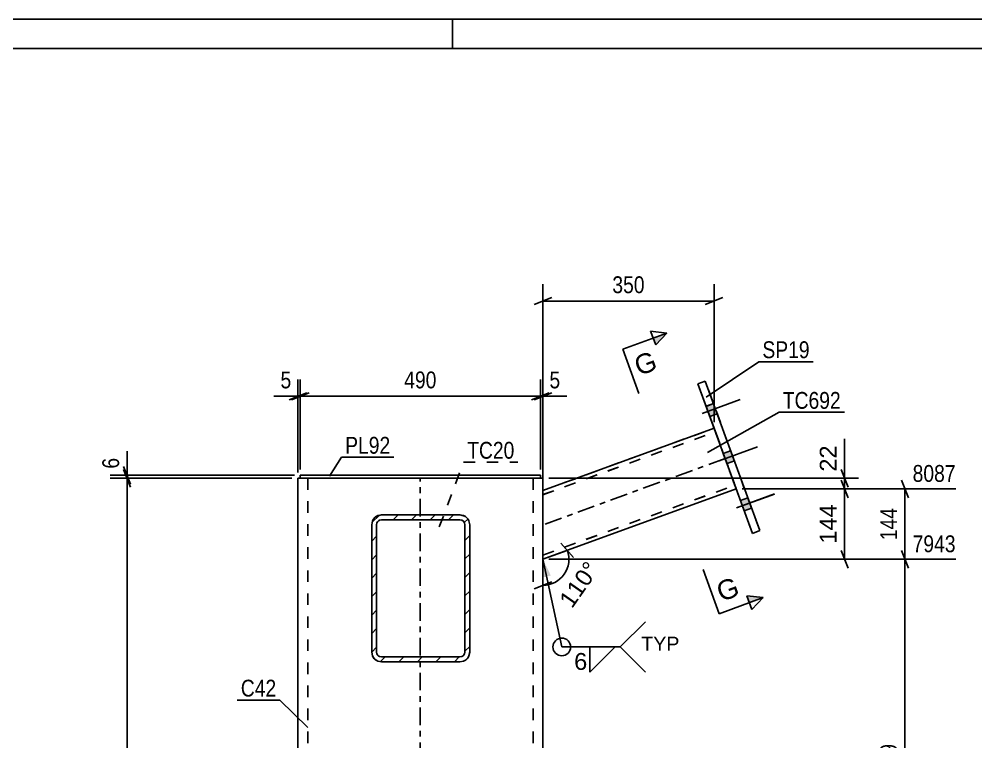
# Model space of a CAD drawing. Header units: millimetres. Extents: x -162 to 432, y -197 to 223.
# Drawn here: x 148.4 to 311.1, y 100.1 to 223.1 of the extents above; entities that cross this region are included whole.
import ezdxf

# ---------------------------------------------------------------- set-up
doc = ezdxf.new("R2010")
doc.units = ezdxf.units.MM
doc.linetypes.add('DXK_LINE_DOT2', pattern=[3.9198, 1.9599, -1.9599])
doc.linetypes.add('DXK_LINE_DOT3', pattern=[5.9187, 2.979, -0.9799, 0.9799, -0.9799])
doc.styles.add('Arial', font='ARIAL.TTF', dxfattribs={"height": 0.2})
doc.styles.add('Arial Narrow', font='ARIALN.TTF', dxfattribs={"height": 0.2})

# ---------------------------------------------------------------- blocks, each defined once
blk = doc.blocks.new('Unknown-284927994-1134')
at = {"color": 5, "linetype": 'Continuous'}
for p, q in [((432.12, 223.11), (-161.88, 223.11)), ((222.12, 218.11), (222.12, 223.11)), ((427.12, 218.11), (-156.88, 218.11))]:
    blk.add_line(p, q, dxfattribs=at)
blk = doc.blocks.new('Part-284927994-2520 - 2496')
at = {"linetype": 'Continuous'}
h = blk.add_hatch(dxfattribs=at)
h.set_pattern_fill('', scale=0.7, style=0, pattern_type=0)
h.set_pattern_definition([(45, (208.3834, 115.4237), (-1.57154, 1.57154), [])])
h.paths.add_polyline_path([(208.38, 137.09), (208.38, 115.42), (208.51, 114.79), (208.87, 114.25), (209.41, 113.88), (210.05, 113.76), (223.38, 113.76), (224.02, 113.88), (224.56, 114.25), (224.92, 114.79), (225.05, 115.42), (225.05, 137.09), (224.92, 137.73), (224.56, 138.27), (224.02, 138.63), (223.38, 138.76), (210.05, 138.76), (209.41, 138.63), (208.87, 138.27), (208.51, 137.73)])
h.paths.add_polyline_path([(209.46, 137.68), (209.73, 137.86), (210.05, 137.92), (223.38, 137.92), (223.7, 137.86), (223.97, 137.68), (224.15, 137.41), (224.22, 137.09), (224.22, 115.42), (224.15, 115.1), (223.97, 114.83), (223.7, 114.65), (223.38, 114.59), (210.05, 114.59), (209.73, 114.65), (209.46, 114.83), (209.28, 115.1), (209.22, 115.42), (209.22, 137.09), (209.28, 137.41)])
at = {"color": 2, "linetype": 'Continuous'}
for p, q in [((210.05, 138.76), (209.41, 138.63)), ((210.05, 138.76), (223.38, 138.76)), ((224.02, 138.63), (223.38, 138.76)), ((208.51, 137.73), (208.38, 137.09)), ((208.38, 115.42), (208.38, 137.09)), ((209.22, 137.09), (209.28, 137.41)), ((209.22, 115.42), (209.22, 137.09)), ((210.05, 137.92), (209.73, 137.86)), ((209.73, 137.86), (210.05, 137.92)), ((210.05, 137.92), (210.05, 137.92)), ((210.05, 137.92), (223.38, 137.92)), ((210.05, 137.92), (223.38, 137.92)), ((223.38, 137.92), (223.38, 137.92)), ((223.7, 137.86), (223.38, 137.92)), ((223.38, 137.92), (223.7, 137.86)), ((224.15, 137.41), (224.22, 137.09)), ((224.22, 115.42), (224.22, 137.09)), ((225.05, 137.09), (224.92, 137.73)), ((225.05, 115.42), (225.05, 137.09)), ((208.38, 115.42), (208.51, 114.79)), ((209.28, 115.1), (209.22, 115.42)), ((210.05, 114.59), (209.73, 114.65)), ((210.05, 114.59), (223.38, 114.59)), ((223.7, 114.65), (223.38, 114.59)), ((224.22, 115.42), (224.15, 115.1)), ((224.92, 114.79), (225.05, 115.42)), ((210.05, 113.75), (209.41, 113.88)), ((209.41, 113.88), (210.05, 113.76)), ((210.05, 113.75), (210.05, 113.76)), ((210.05, 113.76), (223.38, 113.76)), ((210.05, 113.75), (223.38, 113.75)), ((224.02, 113.88), (223.38, 113.75)), ((223.38, 113.76), (224.02, 113.88)), ((223.38, 113.75), (223.38, 113.76))]:
    blk.add_line(p, q, dxfattribs=at)
at = {"color": 7, "linetype": 'DXK_LINE_DOT2'}
for p, q in [((209.41, 138.63), (210.05, 138.75)), ((210.05, 138.75), (210.05, 138.76)), ((210.05, 138.75), (223.38, 138.75)), ((223.38, 138.75), (223.38, 138.76)), ((223.38, 138.75), (224.02, 138.63)), ((208.38, 137.09), (208.51, 137.73)), ((208.38, 137.09), (208.38, 115.42)), ((209.28, 137.41), (209.22, 137.09)), ((209.22, 137.09), (209.22, 137.09)), ((209.22, 115.42), (209.22, 137.09)), ((209.28, 137.41), (209.28, 137.41)), ((224.15, 137.41), (224.15, 137.41)), ((224.22, 137.09), (224.15, 137.41)), ((224.22, 137.09), (224.22, 137.09)), ((224.22, 115.42), (224.22, 137.09)), ((224.92, 137.73), (225.05, 137.09)), ((225.05, 137.09), (225.05, 115.42)), ((208.51, 114.78), (208.38, 115.42)), ((208.51, 114.78), (208.51, 114.79)), ((209.22, 115.42), (209.22, 115.42)), ((209.22, 115.42), (209.28, 115.1)), ((209.73, 114.65), (210.05, 114.59)), ((210.05, 114.59), (210.05, 114.59)), ((210.05, 114.59), (223.38, 114.59)), ((223.38, 114.59), (223.7, 114.65)), ((223.38, 114.59), (223.38, 114.59)), ((224.15, 115.1), (224.22, 115.42)), ((224.22, 115.42), (224.22, 115.42)), ((225.05, 115.42), (224.92, 114.78)), ((224.92, 114.78), (224.92, 114.79)), ((225.05, 115.42), (225.05, 115.42))]:
    blk.add_line(p, q, dxfattribs=at)
at = {"color": 7, "linetype": 'DXK_LINE_DOT3'}
blk.add_line((216.72, 126.25), (216.72, 126.26), dxfattribs=at)
at = {"color": 7, "linetype": 'DXK_LINE_DOT2'}
for centre, radius, start, end in [((210.05, 137.09), 1.67, 112.5, 157.5), ((223.38, 137.09), 1.67, 22.5, 67.5), ((210.05, 115.42), 0.833, 202.5, 247.5), ((223.38, 115.42), 0.833, 292.5, 337.5)]:
    blk.add_arc(centre, radius, start, end, dxfattribs=at)
at = {"color": 2, "linetype": 'Continuous'}
for centre, radius, start, end in [((210.05, 137.09), 1.67, 112.5, 157.5), ((223.38, 137.09), 1.67, 22.5, 67.5), ((210.05, 137.09), 0.833, 112.5, 157.5), ((210.05, 137.09), 0.833, 112.5, 157.5), ((223.38, 137.09), 0.833, 22.5, 67.5), ((223.38, 137.09), 0.833, 22.5, 67.5), ((210.05, 115.42), 1.67, 202.5, 247.5), ((210.05, 115.42), 1.67, 202.5, 247.5), ((210.05, 115.42), 0.833, 202.5, 247.5), ((223.38, 115.42), 0.833, 292.5, 337.5), ((223.38, 115.42), 1.67, 292.5, 337.5), ((223.38, 115.42), 1.67, 292.5, 337.5)]:
    blk.add_arc(centre, radius, start, end, dxfattribs=at)
blk = doc.blocks.new('Part-284927994-2545 - 2496')
at = {"linetype": 'Continuous'}
blk.add_hatch(color=2, dxfattribs=at).paths.add_polyline_path([(195.82, 29.23), (195.02, 30.63), (196.62, 30.63)])
at = {"color": 2, "linetype": 'Continuous'}
for p, q in [((195.82, 145), (195.82, 97.08)), ((195.82, 145), (196.07, 145)), ((196.07, 145), (196.24, 145)), ((197.63, 145), (197.88, 145)), ((197.88, 145), (199.15, 145)), ((199.15, 145), (234.15, 145)), ((234.15, 145), (235.43, 145)), ((235.67, 145), (235.43, 145)), ((237.23, 145), (237.07, 145)), ((237.23, 145), (237.49, 145)), ((237.49, 145), (237.49, 97.08)), ((195.82, 96.08), (195.82, 30.17)), ((237.49, 96.08), (237.49, 30.17)), ((195.82, 29.23), (195.02, 30.63)), ((195.02, 30.63), (196.62, 30.63)), ((196.62, 30.63), (195.82, 29.23)), ((195.82, 29.17), (195.82, 12.5)), ((237.49, 29.17), (237.49, 12.5))]:
    blk.add_line(p, q, dxfattribs=at)
at = {"color": 7, "linetype": 'DXK_LINE_DOT2'}
for p, q in [((196.07, 144.99), (195.82, 144.99)), ((196.8, 144.99), (196.07, 144.99)), ((196.24, 145), (196.8, 145)), ((196.8, 145), (197.63, 145)), ((197.88, 144.99), (196.8, 144.99)), ((197.49, 145), (197.49, 97.08)), ((197.61, 145), (197.49, 145)), ((197.49, 144.99), (197.61, 144.99)), ((197.98, 145), (197.61, 145)), ((197.61, 144.99), (197.98, 144.99)), ((199.15, 144.99), (197.88, 144.99)), ((198.52, 145), (197.98, 145)), ((197.98, 144.99), (198.52, 144.99)), ((199.15, 145), (198.52, 145)), ((198.52, 144.99), (199.15, 144.99)), ((199.15, 145), (234.15, 145)), ((199.15, 144.99), (234.15, 144.99)), ((199.15, 144.99), (234.15, 144.99)), ((234.79, 145), (234.15, 145)), ((234.15, 144.99), (234.79, 144.99)), ((235.43, 144.99), (234.15, 144.99)), ((235.33, 145), (234.79, 145)), ((234.79, 144.99), (235.33, 144.99)), ((235.69, 145), (235.33, 145)), ((235.33, 144.99), (235.69, 144.99)), ((236.51, 144.99), (235.43, 144.99)), ((236.51, 145), (235.67, 145)), ((235.82, 145), (235.69, 145)), ((235.69, 144.99), (235.82, 144.99)), ((235.82, 145), (235.82, 97.08)), ((237.07, 145), (236.51, 145)), ((237.23, 144.99), (236.51, 144.99)), ((237.49, 144.99), (237.23, 144.99)), ((197.49, 96.08), (197.49, 30.17)), ((235.82, 96.08), (235.82, 30.17)), ((197.49, 29.17), (197.49, -0.01)), ((235.82, 29.17), (235.82, -0.01)), ((195.82, 12.5), (195.82, -0.01)), ((237.49, 12.5), (237.49, -0.01)), ((199.15, 0), (197.88, 0)), ((199.15, 0), (234.15, 0)), ((235.43, 0), (234.15, 0)), ((195.82, -0.01), (195.82, 0)), ((196.07, 0), (195.82, 0)), ((195.82, -0.01), (196.07, -0.01)), ((196.8, 0), (196.07, 0)), ((196.07, -0.01), (196.8, -0.01)), ((197.88, 0), (196.8, 0)), ((196.8, -0.01), (197.88, -0.01)), ((197.49, -0.01), (197.49, 0)), ((197.49, 0), (197.61, 0)), ((197.61, -0.01), (197.49, -0.01)), ((197.61, 0), (197.98, 0)), ((197.98, -0.01), (197.61, -0.01)), ((197.88, -0.01), (199.15, -0.01)), ((197.98, 0), (198.52, 0)), ((198.52, -0.01), (197.98, -0.01)), ((198.52, 0), (199.15, 0)), ((199.15, -0.01), (198.52, -0.01)), ((199.15, 0), (234.15, 0)), ((199.15, -0.01), (234.15, -0.01)), ((199.15, -0.01), (234.15, -0.01)), ((234.15, 0), (234.79, 0)), ((234.79, -0.01), (234.15, -0.01)), ((234.15, -0.01), (235.43, -0.01)), ((234.79, 0), (235.33, 0)), ((235.33, -0.01), (234.79, -0.01)), ((235.33, 0), (235.69, 0)), ((235.69, -0.01), (235.33, -0.01)), ((236.51, 0), (235.43, 0)), ((235.43, -0.01), (236.51, -0.01)), ((235.69, 0), (235.82, 0)), ((235.82, -0.01), (235.69, -0.01)), ((235.82, -0.01), (235.82, 0)), ((237.23, 0), (236.51, 0)), ((236.51, -0.01), (237.23, -0.01)), ((237.49, 0), (237.23, 0)), ((237.23, -0.01), (237.49, -0.01)), ((237.49, -0.01), (237.49, 0))]:
    blk.add_line(p, q, dxfattribs=at)
at = {"color": 7, "linetype": 'DXK_LINE_DOT3'}
for p, q in [((216.65, 97.08), (216.65, 145)), ((216.65, 30.17), (216.65, 96.08)), ((216.65, 0), (216.65, 29.17))]:
    blk.add_line(p, q, dxfattribs=at)
at = {"color": 2, "linetype": 'Continuous'}
blk.add_circle((195.82, 30.13), 1, dxfattribs=at)
blk = doc.blocks.new('Part-284927994-2532 - 2496')
at = {"color": 2, "linetype": 'Continuous'}
for p, q in [((237.07, 145.5), (196.24, 145.5)), ((196.24, 145), (196.24, 145.5)), ((196.24, 145), (197.63, 145)), ((237.07, 145), (235.67, 145)), ((237.07, 145), (237.07, 145.5))]:
    blk.add_line(p, q, dxfattribs=at)
at = {"color": 7, "linetype": 'DXK_LINE_DOT2'}
for p, q in [((196.24, 145.49), (237.07, 145.49)), ((196.24, 144.99), (196.24, 145)), ((196.24, 144.99), (196.24, 145)), ((237.07, 144.99), (196.24, 144.99)), ((235.67, 145), (197.63, 145)), ((237.07, 144.99), (237.07, 145)), ((237.07, 145), (237.07, 144.99))]:
    blk.add_line(p, q, dxfattribs=at)
blk = doc.blocks.new('Part-284927994-2563 - 2496')
at = {"color": 2, "linetype": 'Continuous'}
for p, q in [((265.12, 161.53), (263.86, 161.07)), ((274.38, 136.08), (265.12, 161.53)), ((263.86, 161.07), (273.13, 135.62)), ((263.86, 161.07), (263.86, 161.07)), ((263.86, 161.07), (263.87, 161.07)), ((263.86, 161.07), (266.61, 153.52)), ((270.38, 143.18), (273.13, 135.62)), ((273.13, 135.62), (274.38, 136.08)), ((274.38, 136.08), (273.13, 135.62)), ((273.13, 135.62), (273.13, 135.62)), ((274.38, 136.08), (274.38, 136.08)), ((274.38, 136.08), (274.38, 136.08))]:
    blk.add_line(p, q, dxfattribs=at)
at = {"color": 7, "linetype": 'DXK_LINE_DOT2'}
for p, q in [((263.87, 161.07), (265.12, 161.53)), ((265.12, 161.53), (265.12, 161.53)), ((274.38, 136.08), (265.12, 161.53)), ((266.61, 153.52), (270.38, 143.18))]:
    blk.add_line(p, q, dxfattribs=at)
blk = doc.blocks.new('Part-284927994-2649 - 2496')
at = {"color": 7, "linetype": 'DXK_LINE_DOT2'}
for p, q in [((210.05, 138.75), (209.41, 138.62)), ((210.05, 138.75), (223.38, 138.75)), ((210.05, 138.74), (210.05, 138.75)), ((223.38, 138.75), (223.38, 138.74)), ((224.02, 138.62), (223.38, 138.75)), ((208.51, 137.72), (208.38, 137.08)), ((208.38, 137.08), (208.38, 115.41)), ((209.22, 137.08), (209.28, 137.4)), ((209.22, 137.08), (209.22, 137.08)), ((209.22, 115.41), (209.22, 137.08)), ((209.28, 137.4), (209.28, 137.4)), ((209.73, 137.85), (210.05, 137.91)), ((210.05, 137.91), (210.05, 137.91)), ((210.05, 137.91), (223.38, 137.91)), ((223.38, 137.91), (223.38, 137.91)), ((223.38, 137.91), (223.7, 137.85)), ((224.15, 137.4), (224.15, 137.4)), ((224.15, 137.4), (224.22, 137.08)), ((224.22, 137.08), (224.22, 137.08)), ((224.22, 115.41), (224.22, 137.08)), ((225.05, 137.08), (224.92, 137.72)), ((225.05, 137.08), (225.05, 115.41)), ((208.38, 115.41), (208.51, 114.78)), ((208.51, 114.77), (208.51, 114.78)), ((209.22, 115.41), (209.22, 115.41)), ((209.28, 115.09), (209.22, 115.41)), ((210.05, 114.58), (209.73, 114.64)), ((210.05, 114.58), (210.05, 114.58)), ((210.05, 114.58), (223.38, 114.58)), ((223.7, 114.64), (223.38, 114.58)), ((223.38, 114.58), (223.38, 114.58)), ((224.22, 115.41), (224.15, 115.09)), ((224.22, 115.41), (224.22, 115.41)), ((224.92, 114.78), (225.05, 115.41)), ((224.92, 114.77), (224.92, 114.78)), ((209.41, 113.87), (210.05, 113.75)), ((210.05, 113.75), (223.38, 113.75)), ((210.05, 113.74), (210.05, 113.75)), ((223.38, 113.75), (224.02, 113.87)), ((223.38, 113.74), (223.38, 113.75))]:
    blk.add_line(p, q, dxfattribs=at)
at = {"color": 7, "linetype": 'DXK_LINE_DOT3'}
blk.add_line((216.72, 126.24), (216.72, 126.25), dxfattribs=at)
at = {"color": 7, "linetype": 'DXK_LINE_DOT2'}
for centre, radius, start, end in [((210.05, 137.08), 1.67, 112.5, 157.5), ((223.38, 137.08), 1.67, 22.5, 67.5), ((210.05, 137.08), 0.833, 112.5, 157.5), ((223.38, 137.08), 0.833, 22.5, 67.5), ((210.05, 115.41), 1.67, 202.5, 247.5), ((210.05, 115.41), 0.833, 202.5, 247.5), ((223.38, 115.41), 0.833, 292.5, 337.5), ((223.38, 115.41), 1.67, 292.5, 337.5)]:
    blk.add_arc(centre, radius, start, end, dxfattribs=at)
blk = doc.blocks.new('Bolt-284927994-2598 - 2496')
at = {"linetype": 'Continuous'}
for points in [[(265.26, 157.23), (265.89, 155.51), (267.14, 155.97), (266.51, 157.69)], [(265.26, 157.24), (265.89, 155.51), (267.14, 155.97), (266.51, 157.69)], [(265.26, 157.24), (265.89, 155.51), (267.14, 155.97), (266.51, 157.69)], [(268.18, 149.21), (268.81, 147.49), (270.06, 147.94), (269.43, 149.67)], [(268.18, 149.21), (268.81, 147.48), (270.06, 147.94), (269.43, 149.66)], [(271.1, 141.18), (271.73, 139.46), (272.98, 139.91), (272.36, 141.64)], [(271.1, 141.18), (271.73, 139.46), (272.98, 139.92), (272.36, 141.64)], [(271.1, 141.18), (271.73, 139.46), (272.98, 139.92), (272.36, 141.64)]]:
    blk.add_hatch(color=1, dxfattribs=at).paths.add_polyline_path(points)
at = {"color": 1, "linetype": 'Continuous'}
for p, q in [((264.56, 156), (271.06, 158.37)), ((264.56, 156), (271.06, 158.37)), ((264.56, 156), (271.06, 158.37)), ((265.26, 157.23), (266.51, 157.69)), ((265.26, 157.24), (266.51, 157.69)), ((265.26, 157.24), (266.51, 157.69)), ((265.89, 155.51), (267.14, 155.97)), ((265.89, 155.51), (267.14, 155.97)), ((265.89, 155.51), (267.14, 155.97)), ((267.48, 147.98), (273.98, 150.34)), ((267.48, 147.98), (273.98, 150.34)), ((268.18, 149.21), (269.43, 149.67)), ((268.18, 149.21), (269.43, 149.66)), ((268.81, 147.48), (270.06, 147.94)), ((268.81, 147.49), (270.06, 147.94)), ((270.4, 139.95), (276.9, 142.32)), ((270.4, 139.95), (276.9, 142.32)), ((270.4, 139.95), (276.9, 142.31)), ((271.1, 141.18), (272.36, 141.64)), ((271.1, 141.18), (272.36, 141.64)), ((271.1, 141.18), (272.36, 141.64)), ((271.73, 139.46), (272.98, 139.92)), ((271.73, 139.46), (272.98, 139.92)), ((271.73, 139.46), (272.98, 139.91))]:
    blk.add_line(p, q, dxfattribs=at)
blk = doc.blocks.new('Part-284927994-2634 - 2496')
at = {"color": 2, "linetype": 'Continuous'}
for p, q in [((266.61, 153.52), (237.49, 142.91)), ((237.49, 131.21), (270.38, 143.18)), ((237.49, 131.21), (270.38, 143.18))]:
    blk.add_line(p, q, dxfattribs=at)
at = {"color": 7, "linetype": 'DXK_LINE_DOT2'}
for p, q in [((237.49, 142.91), (266.61, 153.51)), ((266.61, 153.51), (266.61, 153.52)), ((266.61, 153.52), (266.65, 153.42)), ((266.65, 153.42), (266.61, 153.51)), ((266.65, 153.42), (266.75, 153.15)), ((266.75, 153.15), (266.65, 153.42)), ((266.75, 153.15), (266.9, 152.74)), ((266.84, 152.89), (266.75, 153.15)), ((237.49, 142.21), (266.84, 152.89)), ((237.49, 142.2), (266.84, 152.89)), ((266.84, 152.89), (270.09, 143.95)), ((266.84, 152.89), (266.84, 152.89)), ((266.86, 152.84), (266.84, 152.89)), ((266.84, 152.89), (266.86, 152.84)), ((266.98, 152.5), (266.86, 152.84)), ((266.86, 152.84), (266.91, 152.7)), ((266.9, 152.74), (270.09, 143.95)), ((266.91, 152.7), (266.98, 152.5)), ((269.92, 144.43), (266.98, 152.5)), ((266.98, 152.5), (270.01, 144.19)), ((237.49, 131.92), (270.15, 143.81)), ((237.49, 131.92), (270.15, 143.8)), ((269.92, 144.43), (269.92, 144.43)), ((269.92, 144.43), (270.13, 143.85)), ((270.08, 143.99), (270.01, 144.19)), ((270.13, 143.85), (270.08, 143.99)), ((270.09, 143.95), (270.24, 143.55)), ((270.24, 143.54), (270.09, 143.95)), ((270.13, 143.85), (270.15, 143.8)), ((270.15, 143.81), (270.13, 143.85)), ((270.15, 143.8), (270.15, 143.81)), ((270.24, 143.55), (270.34, 143.28)), ((270.34, 143.27), (270.24, 143.54)), ((270.34, 143.28), (270.38, 143.18)), ((270.38, 143.18), (270.34, 143.27)), ((237.49, 142.91), (237.49, 131.21)), ((270.38, 143.18), (270.38, 143.18))]:
    blk.add_line(p, q, dxfattribs=at)
at = {"color": 7, "linetype": 'DXK_LINE_DOT3'}
blk.add_line((268.49, 148.35), (237.49, 137.06), dxfattribs=at)
blk = doc.blocks.new('StraightDimension-284927994-2679 - 2496')
at = {"color": 7, "linetype": 'Continuous'}
for p, q in [((237.07, 146.5), (237.07, 161.79)), ((237.49, 146), (237.49, 161.79)), ((235.57, 158.34), (238.57, 159.54)), ((238.99, 159.54), (235.99, 158.34)), ((237.07, 158.94), (237.49, 158.94))]:
    blk.add_line(p, q, dxfattribs=at)
at = {"color": 0}
blk.add_wipeout([(241.04, 159.69), (241.04, 163.89), (238.01, 163.89), (238.01, 159.69)], dxfattribs=at)
at = {"color": 7, "linetype": 'Continuous'}
blk.add_line((237.49, 158.94), (241.57, 158.94), dxfattribs=at)
blk.add_line((237.49, 158.94), (241.57, 158.94), dxfattribs=at)
at = {"color": 3, "style": 'Arial Narrow'}
blk.add_text('5', height=2.86, dxfattribs=at).set_placement((238.61, 160.29))
blk = doc.blocks.new('StraightDimension-284927994-2735 - 2496')
at = {"color": 7, "linetype": 'Continuous'}
for p, q in [((166.17, 147), (167.37, 144)), ((167.37, 143.5), (166.17, 146.5)), ((195.24, 145.5), (163.92, 145.5)), ((194.82, 145), (163.92, 145)), ((166.77, 145), (166.77, 145.5))]:
    blk.add_line(p, q, dxfattribs=at)
at = {"color": 0}
blk.add_wipeout([(166.02, 149.05), (161.82, 149.05), (161.82, 146.03), (166.02, 146.03)], dxfattribs=at)
at = {"color": 7, "linetype": 'Continuous'}
blk.add_line((166.77, 145.5), (166.77, 149.58), dxfattribs=at)
blk.add_line((166.77, 145.5), (166.77, 149.58), dxfattribs=at)
at = {"color": 3, "style": 'Arial Narrow'}
blk.add_text('6', height=2.86, rotation=90.0002, dxfattribs=at).set_placement((165.42, 146.63))
blk = doc.blocks.new('StraightDimension-284927994-9622 - 2496')
at = {"color": 7, "linetype": 'Continuous'}
for p, q in [((288.2, 146.5), (289.4, 143.5)), ((238.49, 145), (291.2, 145)), ((288.8, 143.18), (288.8, 145)), ((289.4, 141.68), (288.2, 144.68)), ((271.38, 143.18), (291.2, 143.18))]:
    blk.add_line(p, q, dxfattribs=at)
at = {"color": 0}
blk.add_wipeout([(288.05, 151.17), (283.85, 151.17), (283.85, 145.52), (288.05, 145.52)], dxfattribs=at)
at = {"color": 7, "linetype": 'Continuous'}
blk.add_line((288.8, 145), (288.8, 151.7), dxfattribs=at)
blk.add_line((288.8, 145), (288.8, 151.7), dxfattribs=at)
at = {"color": 3, "style": 'Arial'}
blk.add_text('22', height=2.865, rotation=90.0002, dxfattribs=at).set_placement((287.45, 146.12))
blk = doc.blocks.new('StraightDimension-284927994-2730 - 2496')
at = {"color": 7, "linetype": 'Continuous'}
for p, q in [((167.37, 143.5), (166.17, 146.5)), ((194.82, 145), (163.92, 145)), ((166.77, -0.01), (166.77, 145)), ((166.17, 1.49), (167.37, -1.51)), ((182.32, -0.01), (163.92, -0.01))]:
    blk.add_line(p, q, dxfattribs=at)
at = {"color": 0}
blk.add_wipeout([(166.02, 76.75), (161.82, 76.75), (161.82, 68.24), (166.02, 68.24)], dxfattribs=at)
at = {"color": 3, "style": 'Arial Narrow'}
blk.add_text('8109', height=2.863, rotation=90.0002, dxfattribs=at).set_placement((165.42, 68.84))
blk = doc.blocks.new('StraightDimension-284927994-2666 - 2496')
at = {"color": 7, "linetype": 'Continuous'}
for p, q in [((237.49, 143.91), (237.49, 177.99)), ((266.61, 154.52), (266.61, 177.99)), ((238.99, 175.74), (235.99, 174.54)), ((265.11, 174.54), (268.11, 175.74)), ((237.49, 175.14), (266.61, 175.14))]:
    blk.add_line(p, q, dxfattribs=at)
at = {"color": 0}
blk.add_wipeout([(255.39, 175.89), (255.39, 180.09), (248.71, 180.09), (248.71, 175.89)], dxfattribs=at)
at = {"color": 3, "style": 'Arial Narrow'}
blk.add_text('350', height=2.863, dxfattribs=at).set_placement((249.31, 176.49))
blk = doc.blocks.new('StraightDimension-284927994-2685 - 2496')
at = {"color": 7, "linetype": 'Continuous'}
for p, q in [((196.24, 146.5), (196.24, 161.79)), ((237.07, 146.5), (237.07, 161.79)), ((197.74, 159.54), (194.74, 158.34)), ((235.57, 158.34), (238.57, 159.54)), ((196.24, 158.94), (237.07, 158.94))]:
    blk.add_line(p, q, dxfattribs=at)
at = {"color": 0}
blk.add_wipeout([(220, 159.69), (220, 163.89), (213.31, 163.89), (213.31, 159.69)], dxfattribs=at)
at = {"color": 3, "style": 'Arial Narrow'}
blk.add_text('490', height=2.863, dxfattribs=at).set_placement((213.91, 160.29))
blk = doc.blocks.new('StraightDimension-284927994-2693 - 2496')
at = {"color": 7, "linetype": 'Continuous'}
for p, q in [((195.82, 146), (195.82, 161.79)), ((196.24, 146.5), (196.24, 161.79)), ((194.32, 158.34), (197.32, 159.54)), ((197.74, 159.54), (194.74, 158.34)), ((195.82, 158.94), (196.24, 158.94))]:
    blk.add_line(p, q, dxfattribs=at)
at = {"color": 0}
blk.add_wipeout([(195.3, 159.69), (195.3, 163.89), (192.27, 163.89), (192.27, 159.69)], dxfattribs=at)
at = {"color": 7, "linetype": 'Continuous'}
blk.add_line((195.82, 158.94), (191.74, 158.94), dxfattribs=at)
blk.add_line((195.82, 158.94), (191.74, 158.94), dxfattribs=at)
at = {"color": 3, "style": 'Arial Narrow'}
blk.add_text('5', height=2.86, dxfattribs=at).set_placement((192.87, 160.29))
blk = doc.blocks.new('StraightDimension-284927994-8345 - 2496')
at = {"color": 7, "linetype": 'Continuous'}
for p, q in [((298.48, 144.68), (299.68, 141.68)), ((271.38, 143.18), (307.7, 143.18)), ((299.08, 131.21), (299.08, 143.18)), ((299.68, 129.71), (298.48, 132.71)), ((238.49, 131.21), (307.7, 131.21))]:
    blk.add_line(p, q, dxfattribs=at)
at = {"color": 0, "linetype": 'Continuous'}
blk.add_wipeout([(308.3, 143.78), (308.3, 147.98), (299.78, 147.98), (299.78, 143.78)], dxfattribs=at)
at = {"color": 0}
blk.add_wipeout([(298.33, 140.54), (294.13, 140.54), (294.13, 133.85), (298.33, 133.85)], dxfattribs=at)
at = {"color": 3, "linetype": 'Continuous', "style": 'Arial Narrow'}
blk.add_text('8087', height=2.863, dxfattribs=at).set_placement((300.38, 144.38))
at = {"color": 3, "style": 'Arial Narrow'}
blk.add_text('144', height=2.863, rotation=90.0002, dxfattribs=at).set_placement((297.73, 134.45))
blk = doc.blocks.new('StraightDimension-284927994-8346 - 2496')
at = {"color": 7, "linetype": 'Continuous'}
for p, q in [((299.68, 129.71), (298.48, 132.71)), ((238.49, 131.21), (307.7, 131.21)), ((299.08, 61.06), (299.08, 131.21)), ((298.48, 62.56), (299.68, 59.56)), ((261.98, 61.06), (307.7, 61.06))]:
    blk.add_line(p, q, dxfattribs=at)
at = {"color": 0, "linetype": 'Continuous'}
blk.add_wipeout([(308.3, 131.81), (308.3, 136.01), (299.78, 136.01), (299.78, 131.81)], dxfattribs=at)
at = {"color": 0}
blk.add_wipeout([(298.33, 100.39), (294.13, 100.39), (294.13, 91.88), (298.33, 91.88)], dxfattribs=at)
at = {"color": 3, "linetype": 'Continuous', "style": 'Arial Narrow'}
blk.add_text('7943', height=2.863, dxfattribs=at).set_placement((300.38, 132.41))
at = {"color": 3, "style": 'Arial Narrow'}
blk.add_text('3229', height=2.863, rotation=90.0002, dxfattribs=at).set_placement((297.73, 92.48))
blk = doc.blocks.new('AngleDimension-284927994-9560 - 2496')
at = {"color": 7, "linetype": 'Continuous'}
for p, q in [((240.57, 133.93), (242.72, 131.52)), ((241.65, 132.72), (237.49, 131.21)), ((238.43, 131.55), (241.65, 132.72)), ((237.49, 126.78), (237.49, 131.21)), ((235.99, 126.18), (238.99, 127.38))]:
    blk.add_line(p, q, dxfattribs=at)
blk.add_arc((237.49, 131.21), 4.43, 270, 19.9999, dxfattribs=at)
at = {"color": 0}
blk.add_wipeout([(248.01, 129.62), (244.57, 132.03), (239.13, 124.28), (242.57, 121.87)], dxfattribs=at)
at = {"color": 3, "style": 'Arial'}
blk.add_text('110°', height=2.865, rotation=54.9982, dxfattribs=at).set_placement((242.43, 122.7))
blk = doc.blocks.new('StraightDimension-284927994-9623 - 2496')
at = {"color": 7, "linetype": 'Continuous'}
for p, q in [((288.2, 144.68), (289.4, 141.68)), ((271.38, 143.18), (291.2, 143.18)), ((288.8, 131.21), (288.8, 143.18)), ((289.4, 129.71), (288.2, 132.71)), ((238.49, 131.21), (291.2, 131.21))]:
    blk.add_line(p, q, dxfattribs=at)
at = {"color": 0}
blk.add_wipeout([(288.05, 141.13), (283.85, 141.13), (283.85, 133.26), (288.05, 133.26)], dxfattribs=at)
at = {"color": 3, "style": 'Arial'}
blk.add_text('144', height=2.865, rotation=90.0002, dxfattribs=at).set_placement((287.45, 133.86))
blk = doc.blocks.new('Mark-284927994-2528 - 2496')
at = {"color": 0}
blk.add_wipeout([(211.55, 149.17), (211.55, 152.17), (203.87, 152.17), (203.87, 149.17)], dxfattribs=at)
blk.add_wipeout([(211.55, 149.17), (211.55, 152.17), (203.87, 152.17), (203.87, 149.17)], dxfattribs=at)
at = {"color": 30, "linetype": 'Continuous'}
for p, q in [((201.2, 145.34), (203.27, 148.57)), ((203.27, 148.57), (212.15, 148.57))]:
    blk.add_line(p, q, dxfattribs=at)
at = {"color": 3, "style": 'Arial Narrow'}
blk.add_text('PL92', height=2.863, dxfattribs=at).set_placement((203.87, 149.17))
blk = doc.blocks.new('Mark-284927994-2541 - 2496')
at = {"color": 0}
blk.add_wipeout([(192.15, 107.85), (192.15, 110.85), (186.12, 110.85), (186.12, 107.85)], dxfattribs=at)
blk.add_wipeout([(192.15, 107.85), (192.15, 110.85), (186.12, 110.85), (186.12, 107.85)], dxfattribs=at)
at = {"color": 30, "linetype": 'Continuous'}
for p in [(185.52, 107.25), (197.51, 102.58)]:
    blk.add_line(p, (192.75, 107.25), dxfattribs=at)
at = {"color": 3, "style": 'Arial Narrow'}
blk.add_text('C42', height=2.863, dxfattribs=at).set_placement((186.12, 107.85))
blk = doc.blocks.new('Mark-284927994-2559 - 2496')
at = {"color": 0}
blk.add_wipeout([(282.87, 165.43), (282.87, 168.43), (274.83, 168.43), (274.83, 165.43)], dxfattribs=at)
blk.add_wipeout([(282.87, 165.43), (282.87, 168.43), (274.83, 168.43), (274.83, 165.43)], dxfattribs=at)
at = {"color": 30, "linetype": 'Continuous'}
for p, q in [((265.25, 158.81), (274.23, 164.83)), ((274.23, 164.83), (283.47, 164.83))]:
    blk.add_line(p, q, dxfattribs=at)
at = {"color": 3, "style": 'Arial Narrow'}
blk.add_text('SP19', height=2.863, dxfattribs=at).set_placement((274.83, 165.43))
blk = doc.blocks.new('WeldMark-284927994-9656 - 2496')
at = {"linetype": 'Continuous'}
blk.add_hatch(color=30, dxfattribs=at).paths.add_polyline_path([(237.39, 128.12), (237.49, 131.21), (238.85, 128.43)])
at = {"color": 30, "linetype": 'Continuous'}
blk.add_line((237.49, 131.21), (240.71, 116.29), dxfattribs=at)
at = {"color": 3, "linetype": 'Continuous'}
for q in [(254.92, 120.58), (254.92, 112.01)]:
    blk.add_line((250.63, 116.29), q, dxfattribs=at)
blk.add_arc((240.71, 116.29), 1.5, 90, 270, dxfattribs=at)
at = {"color": 0}
blk.add_wipeout([(244.83, 112.19), (244.83, 115.59), (242.61, 115.59), (242.61, 112.19)], dxfattribs=at)
at = {"color": 30, "linetype": 'Continuous'}
blk.add_line((240.71, 116.29), (250.63, 116.29), dxfattribs=at)
at = {"color": 3, "linetype": 'Continuous'}
for p, q in [((245.49, 116.29), (249.78, 116.29)), ((249.78, 116.29), (245.49, 112.01)), ((245.49, 112.01), (245.49, 116.29))]:
    blk.add_line(p, q, dxfattribs=at)
blk.add_arc((240.71, 116.29), 1.5, 270, 90, dxfattribs=at)
at = {"color": 3, "style": 'Arial'}
blk.add_text('6', height=2.87, dxfattribs=at).set_placement((242.81, 112.39))
at = {"color": 0, "linetype": 'Continuous'}
blk.add_wipeout([(260.71, 115.64), (260.71, 118.14), (254.23, 118.14), (254.23, 115.64)], dxfattribs=at)
blk.add_wipeout([(260.71, 115.64), (260.71, 118.14), (254.23, 118.14), (254.23, 115.64)], dxfattribs=at)
at = {"color": 3, "linetype": 'Continuous', "style": 'Arial'}
blk.add_text('TYP', height=2.388, dxfattribs=at).set_placement((254.23, 115.64))
blk = doc.blocks.new('Mark-284927994-2630 - 2496')
at = {"color": 0}
blk.add_wipeout([(288.17, 156.81), (288.17, 159.81), (278.3, 159.81), (278.3, 156.81)], dxfattribs=at)
blk.add_wipeout([(288.17, 156.81), (288.17, 159.81), (278.3, 159.81), (278.3, 156.81)], dxfattribs=at)
at = {"color": 30, "linetype": 'Continuous'}
for p, q in [((265.52, 149.39), (277.7, 156.21)), ((277.7, 156.21), (288.77, 156.21))]:
    blk.add_line(p, q, dxfattribs=at)
at = {"color": 3, "style": 'Arial Narrow'}
blk.add_text('TC692', height=2.863, dxfattribs=at).set_placement((278.3, 156.81))
blk = doc.blocks.new('Mark-284927994-2645 - 2496')
at = {"color": 0}
blk.add_wipeout([(232.66, 148.32), (232.66, 151.32), (224.62, 151.32), (224.62, 148.32)], dxfattribs=at)
blk.add_wipeout([(232.66, 148.32), (232.66, 151.32), (224.62, 151.32), (224.62, 148.32)], dxfattribs=at)
at = {"color": 30, "linetype": 'DXK_LINE_DOT2'}
for p, q in [((219.88, 136.73), (224.02, 147.72)), ((224.02, 147.72), (233.26, 147.72))]:
    blk.add_line(p, q, dxfattribs=at)
at = {"color": 3, "style": 'Arial Narrow'}
blk.add_text('TC20', height=2.863, dxfattribs=at).set_placement((224.62, 148.32))
blk = doc.blocks.new('SectionMark-284927994-11662 - 2496')
at = {"linetype": 'Continuous'}
blk.add_hatch(color=6, dxfattribs=at).paths.add_polyline_path([(272.63, 123.82), (272.2, 124.99), (274.98, 124.68)])
at = {"color": 6, "linetype": 'Continuous'}
for p, q in [((255.82, 170.02), (258.6, 169.7)), ((274.98, 124.68), (272.2, 124.99)), ((272.2, 124.99), (273.06, 122.65)), ((274.98, 124.68), (273.06, 122.65))]:
    blk.add_line(p, q, dxfattribs=at)
at = {"color": 0, "linetype": 'Continuous'}
for points in [[(257.23, 163.61), (256.03, 166.9), (252.62, 165.66), (253.81, 162.37)], [(271.22, 125.17), (270.02, 128.46), (266.61, 127.21), (267.8, 123.93)]]:
    blk.add_wipeout(points, dxfattribs=at)
at = {"linetype": 'Continuous'}
blk.add_hatch(color=6, dxfattribs=at).paths.add_polyline_path([(256.68, 167.67), (256.25, 168.84), (258.6, 169.7)])
at = {"color": 6, "linetype": 'Continuous'}
for p, q in [((251.08, 166.96), (258.6, 169.7)), ((256.68, 167.67), (255.82, 170.02)), ((258.6, 169.7), (256.68, 167.67)), ((251.08, 166.96), (253.82, 159.44)), ((267.46, 121.94), (264.73, 129.46)), ((267.46, 121.94), (274.98, 124.68))]:
    blk.add_line(p, q, dxfattribs=at)
at = {"color": 3, "linetype": 'Continuous', "style": 'Arial'}
for p in [(253.81, 162.37), (267.8, 123.93)]:
    blk.add_text('G', height=3.34, rotation=19.9962, dxfattribs=at).set_placement(p)

msp = doc.modelspace()

# ---------------------------------------------------------------- block references
for name in ['Unknown-284927994-1134', 'Part-284927994-2563 - 2496', 'Bolt-284927994-2598 - 2496', 'Part-284927994-2634 - 2496', 'Part-284927994-2545 - 2496', 'Part-284927994-2532 - 2496', 'Part-284927994-2520 - 2496', 'Part-284927994-2649 - 2496']:
    msp.add_blockref(name, (0, 0))

# ---------------------------------------------------------------- next in the draw order: block references
for name in ['StraightDimension-284927994-2679 - 2496', 'StraightDimension-284927994-2735 - 2496']:
    msp.add_blockref(name, (0, 0))

# ---------------------------------------------------------------- next in the draw order: block references
for name in ['StraightDimension-284927994-9622 - 2496', 'StraightDimension-284927994-2730 - 2496']:
    msp.add_blockref(name, (0, 0))

# ---------------------------------------------------------------- next in the draw order: block references
for name in ['StraightDimension-284927994-2666 - 2496', 'Mark-284927994-2541 - 2496']:
    msp.add_blockref(name, (0, 0))

# ---------------------------------------------------------------- next in the draw order: block references
for name in ['Mark-284927994-2559 - 2496', 'StraightDimension-284927994-2685 - 2496']:
    msp.add_blockref(name, (0, 0))

# ---------------------------------------------------------------- next in the draw order: block references
for name in ['StraightDimension-284927994-2693 - 2496', 'Mark-284927994-2630 - 2496', 'Mark-284927994-2528 - 2496', 'Mark-284927994-2645 - 2496', 'StraightDimension-284927994-8345 - 2496']:
    msp.add_blockref(name, (0, 0))

# ---------------------------------------------------------------- next in the draw order: block references
msp.add_blockref('StraightDimension-284927994-8346 - 2496', (0, 0))

# ---------------------------------------------------------------- next in the draw order: block references
msp.add_blockref('AngleDimension-284927994-9560 - 2496', (0, 0))

# ---------------------------------------------------------------- next in the draw order: block references
msp.add_blockref('StraightDimension-284927994-9623 - 2496', (0, 0))

# ---------------------------------------------------------------- next in the draw order: block references
msp.add_blockref('WeldMark-284927994-9656 - 2496', (0, 0))

# ---------------------------------------------------------------- next in the draw order: block references
msp.add_blockref('SectionMark-284927994-11662 - 2496', (0, 0))

doc.saveas('drawing.dxf')
